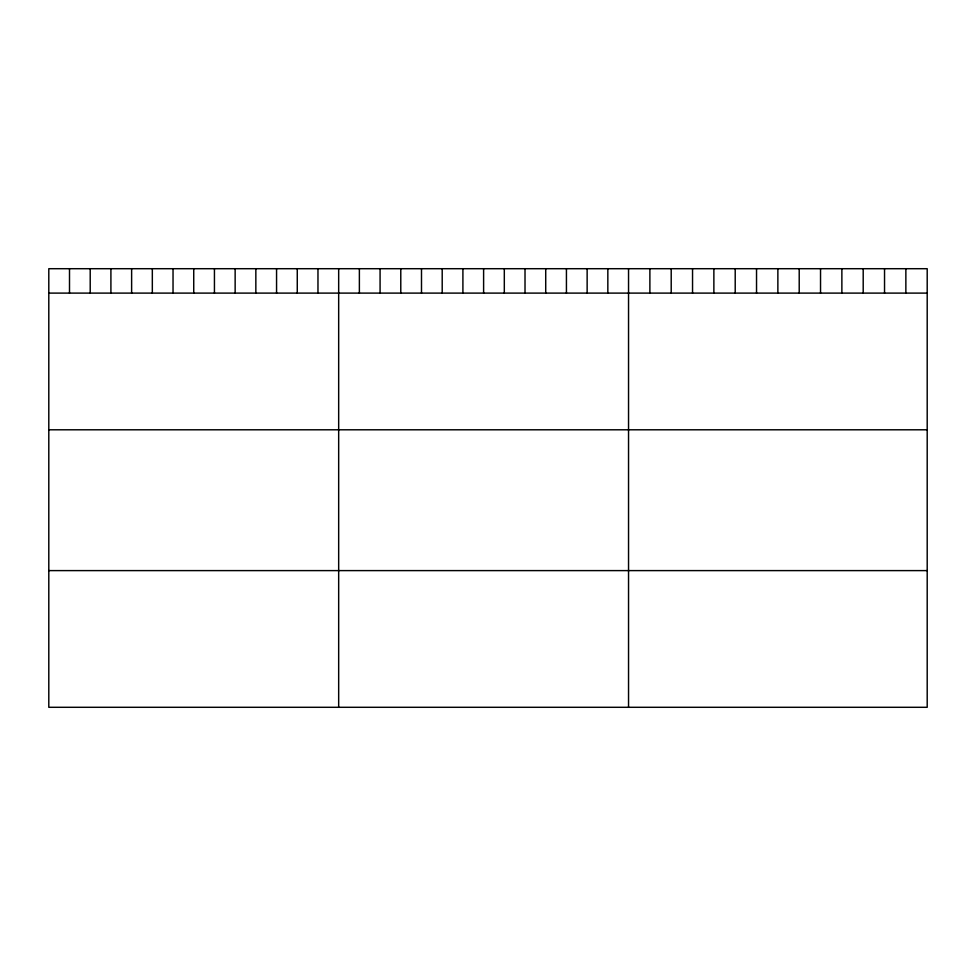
<?xml version="1.0" encoding="UTF-8"?>
<svg xmlns="http://www.w3.org/2000/svg" width="976" height="976" viewBox="0 0 976 976"><rect width="100%" height="100%" fill="white"/><g stroke="black" fill="none" stroke-linecap="round" stroke-linejoin="round"><path stroke-width="1.46" d="M927.2 293.105L927.2 707.295L48.8 707.295L48.8 268.705L927.2 268.705L927.2 293.105L48.8 293.105M48.8 429.794L927.2 429.794M48.8 570.606L927.2 570.606M905.862 268.705L905.862 293.105M884.537 268.705L884.537 293.105M863.199 268.705L863.199 293.105M841.873 268.705L841.873 293.105M820.535 268.705L820.535 293.105M799.21 268.705L799.21 293.105M777.872 268.705L777.872 293.105M756.534 268.705L756.534 293.105M735.209 268.705L735.209 293.105M713.871 268.705L713.871 293.105M692.545 268.705L692.545 293.105M671.207 268.705L671.207 293.105M649.882 268.705L649.882 293.105M628.544 268.705L628.544 707.295M607.841 268.705L607.841 293.105M587.137 268.705L587.137 293.105M566.434 268.705L566.434 293.105M545.718 268.705L545.718 293.105M525.015 268.705L525.015 293.105M504.311 268.705L504.311 293.105M483.608 268.705L483.608 293.105M462.905 268.705L462.905 293.105M442.201 268.705L442.201 293.105M421.498 268.705L421.498 293.105M400.782 268.705L400.782 293.105M380.079 268.705L380.079 293.105M359.375 268.705L359.375 293.105M338.672 268.705L338.672 707.295M317.969 268.705L317.969 293.105M297.265 268.705L297.265 293.105M276.562 268.705L276.562 293.105M255.846 268.705L255.846 293.105M235.143 268.705L235.143 293.105M214.439 268.705L214.439 293.105M193.736 268.705L193.736 293.105M173.033 268.705L173.033 293.105M152.329 268.705L152.329 293.105M131.626 268.705L131.626 293.105M110.91 268.705L110.91 293.105M90.207 268.705L90.207 293.105M69.503 268.705L69.503 293.105"/></g></svg>
